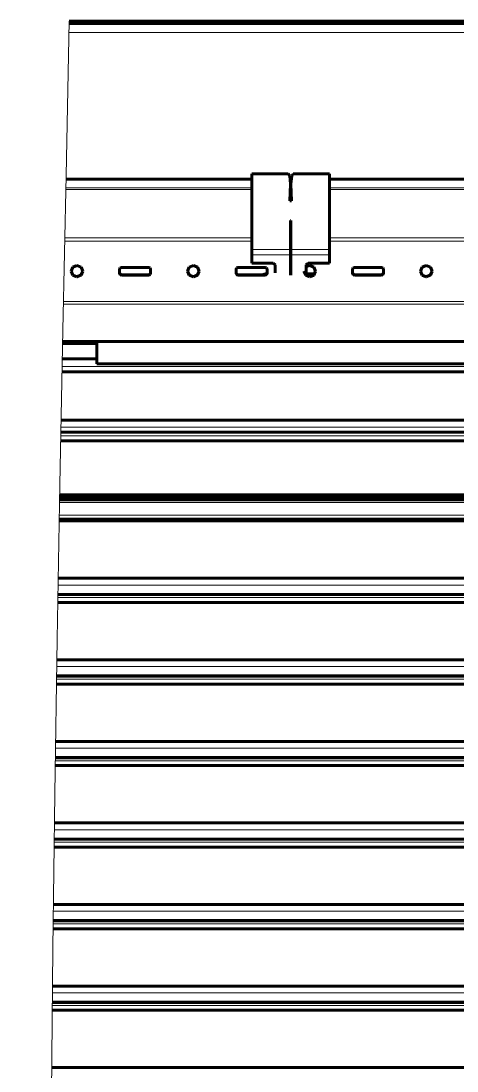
# Model space of a CAD drawing. Header units: millimetres. Extents: x 0 to 841, y 0 to 594.
# Drawn here: x 291.3 to 319.4, y 470.4 to 538 of the extents above; entities that cross this region are included whole.
import ezdxf

# ---------------------------------------------------------------- set-up
doc = ezdxf.new("R2010")
doc.units = ezdxf.units.MM
for name, pattern in [('K5LT_BASIC', [0]), ('K5LT_THIN', [0]), ('K5LT_THIN_INCLUDED_TO_HATCHING', [0])]:
    doc.linetypes.add(name, pattern=pattern)
doc.layers.add('Системный слой', color=7, linetype='Continuous')
doc.layers.add('Системный слой (1)', color=7, linetype='Continuous', true_color=0x909090)
pattern_1 = [(45, (0, 0), (-0.3535534, 0.3535534), [])]

# ---------------------------------------------------------------- blocks, each defined once
blk = doc.blocks.new('U179')
at = {"layer": 'Системный слой (1)', "color": 5, "linetype": 'K5LT_BASIC', "lineweight": 60, "true_color": 0x0000ff}
blk.add_line((461.722, 481.111), (293.39, 481.111), dxfattribs=at)
blk = doc.blocks.new('U180')
at = {"layer": 'Системный слой (1)', "color": 5, "linetype": 'K5LT_BASIC', "lineweight": 60, "true_color": 0x0000ff}
blk.add_line((461.722, 484.802), (293.437, 484.802), dxfattribs=at)
blk = doc.blocks.new('U181')
at = {"layer": 'Системный слой (1)', "color": 7, "linetype": 'K5LT_THIN', "lineweight": 18}
blk.add_line((461.722, 485.249), (293.443, 485.249), dxfattribs=at)
blk = doc.blocks.new('U182')
at = {"layer": 'Системный слой (1)', "color": 5, "linetype": 'K5LT_BASIC', "lineweight": 60, "true_color": 0x0000ff}
blk.add_line((461.722, 480.073), (293.377, 480.073), dxfattribs=at)
blk = doc.blocks.new('U183')
at = {"layer": 'Системный слой (1)', "color": 7, "linetype": 'K5LT_THIN', "lineweight": 18}
blk.add_line((461.722, 480.677), (293.384, 480.677), dxfattribs=at)
blk = doc.blocks.new('U184')
at = {"layer": 'Системный слой (1)', "color": 7, "linetype": 'K5LT_THIN', "lineweight": 18}
blk.add_line((461.722, 480.074), (293.377, 480.074), dxfattribs=at)
blk = doc.blocks.new('U185')
at = {"layer": 'Системный слой (1)', "color": 7, "linetype": 'K5LT_THIN', "lineweight": 18}
blk.add_line((461.722, 480.073), (293.377, 480.073), dxfattribs=at)
blk = doc.blocks.new('U186')
at = {"layer": 'Системный слой (1)', "color": 7, "linetype": 'K5LT_THIN', "lineweight": 18}
blk.add_line((461.722, 485.12), (293.441, 485.12), dxfattribs=at)
blk = doc.blocks.new('U343')
at = {"layer": 'Системный слой (1)', "color": 5, "linetype": 'K5LT_BASIC', "lineweight": 60, "true_color": 0x0000ff}
blk.add_line((461.722, 475.861), (293.33, 475.861), dxfattribs=at)
blk = doc.blocks.new('U344')
at = {"layer": 'Системный слой (1)', "color": 5, "linetype": 'K5LT_BASIC', "lineweight": 60, "true_color": 0x0000ff}
blk.add_line((461.722, 479.552), (293.37, 479.552), dxfattribs=at)
blk = doc.blocks.new('U345')
at = {"layer": 'Системный слой (1)', "color": 7, "linetype": 'K5LT_THIN', "lineweight": 18}
blk.add_line((461.722, 479.999), (293.376, 479.999), dxfattribs=at)
blk = doc.blocks.new('U346')
at = {"layer": 'Системный слой (1)', "color": 5, "linetype": 'K5LT_BASIC', "lineweight": 60, "true_color": 0x0000ff}
blk.add_line((461.722, 474.823), (293.32, 474.823), dxfattribs=at)
blk = doc.blocks.new('U347')
at = {"layer": 'Системный слой (1)', "color": 7, "linetype": 'K5LT_THIN', "lineweight": 18}
blk.add_line((461.722, 475.427), (293.326, 475.427), dxfattribs=at)
blk = doc.blocks.new('U348')
at = {"layer": 'Системный слой (1)', "color": 7, "linetype": 'K5LT_THIN', "lineweight": 18}
blk.add_line((461.722, 474.824), (293.32, 474.824), dxfattribs=at)
blk = doc.blocks.new('U349')
at = {"layer": 'Системный слой (1)', "color": 7, "linetype": 'K5LT_THIN', "lineweight": 18}
blk.add_line((461.722, 474.823), (293.32, 474.823), dxfattribs=at)
blk = doc.blocks.new('U350')
at = {"layer": 'Системный слой (1)', "color": 7, "linetype": 'K5LT_THIN', "lineweight": 18}
blk.add_line((461.722, 479.87), (293.374, 479.87), dxfattribs=at)
blk = doc.blocks.new('U359')
at = {"layer": 'Системный слой (1)', "color": 5, "linetype": 'K5LT_BASIC', "lineweight": 60, "true_color": 0x0000ff}
blk.add_line((461.722, 486.361), (293.457, 486.361), dxfattribs=at)
blk = doc.blocks.new('U360')
at = {"layer": 'Системный слой (1)', "color": 5, "linetype": 'K5LT_BASIC', "lineweight": 60, "true_color": 0x0000ff}
blk.add_line((461.722, 490.052), (293.508, 490.052), dxfattribs=at)
blk = doc.blocks.new('U361')
at = {"layer": 'Системный слой (1)', "color": 7, "linetype": 'K5LT_THIN', "lineweight": 18}
blk.add_line((461.722, 490.499), (293.515, 490.499), dxfattribs=at)
blk = doc.blocks.new('U362')
at = {"layer": 'Системный слой (1)', "color": 5, "linetype": 'K5LT_BASIC', "lineweight": 60, "true_color": 0x0000ff}
blk.add_line((461.722, 485.323), (293.444, 485.323), dxfattribs=at)
blk = doc.blocks.new('U363')
at = {"layer": 'Системный слой (1)', "color": 7, "linetype": 'K5LT_THIN', "lineweight": 18}
blk.add_line((461.722, 485.927), (293.451, 485.927), dxfattribs=at)
blk = doc.blocks.new('U364')
at = {"layer": 'Системный слой (1)', "color": 7, "linetype": 'K5LT_THIN', "lineweight": 18}
blk.add_line((461.722, 485.324), (293.444, 485.324), dxfattribs=at)
blk = doc.blocks.new('U365')
at = {"layer": 'Системный слой (1)', "color": 7, "linetype": 'K5LT_THIN', "lineweight": 18}
blk.add_line((461.722, 485.323), (293.444, 485.323), dxfattribs=at)
blk = doc.blocks.new('U366')
at = {"layer": 'Системный слой (1)', "color": 7, "linetype": 'K5LT_THIN', "lineweight": 18}
blk.add_line((461.722, 490.37), (293.513, 490.37), dxfattribs=at)
blk = doc.blocks.new('U423')
at = {"layer": 'Системный слой (1)', "color": 5, "linetype": 'K5LT_BASIC', "lineweight": 60, "true_color": 0x0000ff}
blk.add_line((461.722, 470.611), (293.279, 470.611), dxfattribs=at)
blk = doc.blocks.new('U424')
at = {"layer": 'Системный слой (1)', "color": 5, "linetype": 'K5LT_BASIC', "lineweight": 60, "true_color": 0x0000ff}
blk.add_line((461.722, 474.302), (293.315, 474.302), dxfattribs=at)
blk = doc.blocks.new('U425')
at = {"layer": 'Системный слой (1)', "color": 7, "linetype": 'K5LT_THIN', "lineweight": 18}
blk.add_line((461.722, 474.749), (293.319, 474.749), dxfattribs=at)
blk = doc.blocks.new('U430')
at = {"layer": 'Системный слой (1)', "color": 7, "linetype": 'K5LT_THIN', "lineweight": 18}
blk.add_line((461.722, 474.62), (293.318, 474.62), dxfattribs=at)
blk = doc.blocks.new('U449')
at = {"layer": 'Системный слой (1)', "color": 5, "linetype": 'K5LT_BASIC', "lineweight": 60, "true_color": 0x0000ff}
blk.add_line((461.722, 491.611), (293.532, 491.611), dxfattribs=at)
blk = doc.blocks.new('U452')
at = {"layer": 'Системный слой (1)', "color": 5, "linetype": 'K5LT_BASIC', "lineweight": 60, "true_color": 0x0000ff}
blk.add_line((461.722, 490.573), (293.516, 490.573), dxfattribs=at)
blk = doc.blocks.new('U453')
at = {"layer": 'Системный слой (1)', "color": 7, "linetype": 'K5LT_THIN', "lineweight": 18}
blk.add_line((461.722, 491.177), (293.526, 491.177), dxfattribs=at)
blk = doc.blocks.new('U454')
at = {"layer": 'Системный слой (1)', "color": 7, "linetype": 'K5LT_THIN', "lineweight": 18}
blk.add_line((461.722, 490.574), (293.516, 490.574), dxfattribs=at)
blk = doc.blocks.new('U455')
at = {"layer": 'Системный слой (1)', "color": 7, "linetype": 'K5LT_THIN', "lineweight": 18}
blk.add_line((461.722, 490.573), (293.516, 490.573), dxfattribs=at)
blk = doc.blocks.new('U550')
at = {"layer": 'Системный слой (1)', "color": 5, "linetype": 'K5LT_BASIC', "lineweight": 60, "true_color": 0x0000ff}
for p, q in [((308.504, 528.15), (306.172, 528.15)), ((311.172, 528.15), (308.832, 528.15))]:
    blk.add_line(p, q, dxfattribs=at)
blk = doc.blocks.new('U551')
at = {"layer": 'Системный слой (1)', "color": 5, "linetype": 'K5LT_BASIC', "lineweight": 60, "true_color": 0x0000ff}
for p, q in [((308.603, 528.022), (308.504, 528.15)), ((308.656, 527.476), (308.603, 528.022)), ((308.608, 526.403), (308.656, 527.476))]:
    blk.add_line(p, q, dxfattribs=at)
blk = doc.blocks.new('U552')
at = {"layer": 'Системный слой (1)', "color": 5, "linetype": 'K5LT_BASIC', "lineweight": 60, "true_color": 0x0000ff}
for p, q in [((308.675, 527.475), (308.73, 528.022)), ((308.73, 528.022), (308.832, 528.15)), ((308.725, 526.403), (308.675, 527.475))]:
    blk.add_line(p, q, dxfattribs=at)
blk = doc.blocks.new('U553')
at = {"layer": 'Системный слой (1)', "color": 7, "linetype": 'K5LT_THIN', "lineweight": 18}
blk.add_line((427.736, 537.235), (294.39, 537.235), dxfattribs=at)
blk = doc.blocks.new('U554')
at = {"layer": 'Системный слой (1)', "color": 5, "linetype": 'K5LT_BASIC', "lineweight": 60, "true_color": 0x0000ff}
blk.add_line((294.405, 537.985), (427.736, 537.985), dxfattribs=at)
blk = doc.blocks.new('U555')
at = {"layer": 'Системный слой (1)', "color": 5, "linetype": 'K5LT_BASIC', "lineweight": 60, "true_color": 0x0000ff}
blk.add_line((427.736, 537.823), (294.402, 537.823), dxfattribs=at)
blk = doc.blocks.new('U556')
at = {"layer": 'Системный слой (1)', "color": 5, "linetype": 'K5LT_BASIC', "lineweight": 60, "true_color": 0x0000ff}
blk.add_line((427.736, 512.296), (293.886, 512.296), dxfattribs=at)
blk = doc.blocks.new('U557')
at = {"layer": 'Системный слой (1)', "color": 5, "linetype": 'K5LT_BASIC', "lineweight": 60, "true_color": 0x0000ff}
blk.add_line((427.736, 515.407), (293.945, 515.407), dxfattribs=at)
blk = doc.blocks.new('U558')
at = {"layer": 'Системный слой (1)', "color": 7, "linetype": 'K5LT_THIN', "lineweight": 18}
blk.add_line((296.172, 517.188), (293.979, 517.188), dxfattribs=at)
blk = doc.blocks.new('U559')
at = {"layer": 'Системный слой (1)', "color": 7, "linetype": 'K5LT_THIN', "lineweight": 18}
blk.add_line((296.172, 516.164), (293.96, 516.164), dxfattribs=at)
blk = doc.blocks.new('U560')
at = {"layer": 'Системный слой (1)', "color": 5, "linetype": 'K5LT_BASIC', "lineweight": 60, "true_color": 0x0000ff}
blk.add_line((296.172, 516.242), (293.961, 516.242), dxfattribs=at)
blk = doc.blocks.new('U561')
at = {"layer": 'Системный слой (1)', "color": 7, "linetype": 'K5LT_THIN', "lineweight": 18}
blk.add_line((427.736, 511.834), (293.877, 511.834), dxfattribs=at)
blk = doc.blocks.new('U562')
at = {"layer": 'Системный слой (1)', "color": 5, "linetype": 'K5LT_BASIC', "lineweight": 60, "true_color": 0x0000ff}
blk.add_line((296.172, 517.291), (293.981, 517.291), dxfattribs=at)
blk = doc.blocks.new('U563')
at = {"layer": 'Системный слой (1)', "color": 5, "linetype": 'K5LT_BASIC', "lineweight": 60, "true_color": 0x0000ff}
blk.add_line((427.736, 511.52), (293.871, 511.52), dxfattribs=at)
blk = doc.blocks.new('U564')
at = {"layer": 'Системный слой (1)', "color": 7, "linetype": 'K5LT_THIN', "lineweight": 18}
blk.add_line((427.736, 515.738), (293.952, 515.738), dxfattribs=at)
blk = doc.blocks.new('U565')
at = {"layer": 'Системный слой (1)', "color": 7, "linetype": 'K5LT_THIN', "lineweight": 18}
blk.add_line((296.172, 517.151), (293.979, 517.151), dxfattribs=at)
blk = doc.blocks.new('U567')
at = {"layer": 'Системный слой (1)', "color": 7, "linetype": 'K5LT_THIN', "lineweight": 18}
for p, q in [((294.193, 527.797), (306.172, 527.797)), ((308.641, 527.797), (308.691, 527.797)), ((311.172, 527.797), (405.547, 527.797))]:
    blk.add_line(p, q, dxfattribs=at)
blk = doc.blocks.new('U568')
at = {"layer": 'Системный слой (1)', "color": 5, "linetype": 'K5LT_BASIC', "lineweight": 60, "true_color": 0x0000ff}
blk.add_line((293.982, 517.346), (405.547, 517.346), dxfattribs=at)
blk = doc.blocks.new('U569')
at = {"layer": 'Системный слой (1)', "color": 7, "linetype": 'K5LT_THIN', "lineweight": 18}
blk.add_line((293.984, 517.402), (405.547, 517.402), dxfattribs=at)
blk = doc.blocks.new('U570')
at = {"layer": 'Системный слой (1)', "color": 7, "linetype": 'K5LT_THIN', "lineweight": 18}
for p, q in [((294.18, 527.145), (306.172, 527.145)), ((308.652, 527.145), (308.68, 527.145)), ((311.172, 527.145), (405.547, 527.145))]:
    blk.add_line(p, q, dxfattribs=at)
blk = doc.blocks.new('U571')
at = {"layer": 'Системный слой (1)', "color": 5, "linetype": 'K5LT_BASIC', "lineweight": 60, "true_color": 0x0000ff}
for p, q in [((294.193, 527.799), (306.172, 527.799)), ((308.641, 527.799), (308.691, 527.799)), ((311.172, 527.799), (405.547, 527.799))]:
    blk.add_line(p, q, dxfattribs=at)
blk = doc.blocks.new('U572')
at = {"layer": 'Системный слой (1)', "color": 7, "linetype": 'K5LT_THIN', "lineweight": 18}
blk.add_line((294.034, 519.939), (405.547, 519.939), dxfattribs=at)
blk = doc.blocks.new('U573')
at = {"layer": 'Системный слой (1)', "color": 7, "linetype": 'K5LT_THIN', "lineweight": 18}
for p, q in [((294.113, 523.815), (306.172, 523.815)), ((308.659, 523.815), (308.672, 523.815)), ((311.172, 523.815), (405.547, 523.815))]:
    blk.add_line(p, q, dxfattribs=at)
blk = doc.blocks.new('U574')
at = {"layer": 'Системный слой (1)', "color": 7, "linetype": 'K5LT_THIN', "lineweight": 18}
blk.add_line((294.03, 519.758), (405.547, 519.758), dxfattribs=at)
blk = doc.blocks.new('U575')
at = {"layer": 'Системный слой (1)', "color": 7, "linetype": 'K5LT_THIN', "lineweight": 18}
for p, q in [((294.117, 524.019), (306.172, 524.019)), ((308.659, 524.019), (308.672, 524.019)), ((311.172, 524.019), (405.547, 524.019))]:
    blk.add_line(p, q, dxfattribs=at)
blk = doc.blocks.new('U576')
at = {"layer": 'Системный слой (1)', "color": 7, "linetype": 'K5LT_THIN', "lineweight": 18}
for p, q in [((294.182, 527.252), (306.172, 527.252)), ((308.655, 527.252), (308.677, 527.252)), ((311.172, 527.252), (405.547, 527.252))]:
    blk.add_line(p, q, dxfattribs=at)
blk = doc.blocks.new('U582')
at = {"layer": 'Системный слой (1)', "color": 5, "linetype": 'K5LT_BASIC', "lineweight": 60, "true_color": 0x0000ff}
for p, q in [((305.183, 522.088), (305.147, 522.001)), ((305.272, 522.125), (305.183, 522.088))]:
    blk.add_line(p, q, dxfattribs=at)
blk = doc.blocks.new('U584')
at = {"layer": 'Системный слой (1)', "color": 5, "linetype": 'K5LT_BASIC', "lineweight": 60, "true_color": 0x0000ff}
for p, q in [((305.147, 521.753), (305.183, 521.666)), ((305.183, 521.666), (305.272, 521.629))]:
    blk.add_line(p, q, dxfattribs=at)
blk = doc.blocks.new('U588')
at = {"layer": 'Системный слой (1)', "color": 5, "linetype": 'K5LT_BASIC', "lineweight": 60, "true_color": 0x0000ff}
for p, q in [((314.522, 521.65), (314.61, 521.687)), ((314.61, 521.687), (314.647, 521.774))]:
    blk.add_line(p, q, dxfattribs=at)
blk = doc.blocks.new('U592')
at = {"layer": 'Системный слой (1)', "color": 5, "linetype": 'K5LT_BASIC', "lineweight": 60, "true_color": 0x0000ff}
for p, q in [((307.022, 521.65), (307.11, 521.687)), ((307.11, 521.687), (307.147, 521.774))]:
    blk.add_line(p, q, dxfattribs=at)
blk = doc.blocks.new('U593')
at = {"layer": 'Системный слой (1)', "color": 5, "linetype": 'K5LT_BASIC', "lineweight": 60, "true_color": 0x0000ff}
for p, q in [((302.022, 521.887), (302.139, 521.628)), ((302.662, 521.635), (302.772, 521.887)), ((302.139, 521.628), (302.397, 521.527)), ((302.397, 521.527), (302.662, 521.635))]:
    blk.add_line(p, q, dxfattribs=at)
blk = doc.blocks.new('U598')
at = {"layer": 'Системный слой (1)', "color": 5, "linetype": 'K5LT_BASIC', "lineweight": 60, "true_color": 0x0000ff}
for p, q in [((317.132, 522.14), (317.022, 521.877)), ((317.022, 521.877), (317.132, 521.614)), ((317.397, 522.248), (317.132, 522.14)), ((317.662, 522.14), (317.397, 522.248)), ((317.772, 521.877), (317.662, 522.14)), ((317.662, 521.614), (317.772, 521.877)), ((317.132, 521.614), (317.397, 521.506)), ((317.397, 521.506), (317.662, 521.614))]:
    blk.add_line(p, q, dxfattribs=at)
blk = doc.blocks.new('U601')
at = {"layer": 'Системный слой (1)', "color": 5, "linetype": 'K5LT_BASIC', "lineweight": 60, "true_color": 0x0000ff}
for p, q in [((307.11, 522.088), (307.022, 522.125)), ((307.147, 522.001), (307.11, 522.088))]:
    blk.add_line(p, q, dxfattribs=at)
blk = doc.blocks.new('U605')
at = {"layer": 'Системный слой (1)', "color": 5, "linetype": 'K5LT_BASIC', "lineweight": 60, "true_color": 0x0000ff}
for p, q in [((299.61, 522.088), (299.522, 522.125)), ((299.647, 522.001), (299.61, 522.088))]:
    blk.add_line(p, q, dxfattribs=at)
blk = doc.blocks.new('U625')
at = {"layer": 'Системный слой (1)', "color": 5, "linetype": 'K5LT_BASIC', "lineweight": 60, "true_color": 0x0000ff}
for p, q in [((302.132, 522.14), (302.022, 521.877)), ((302.022, 521.877), (302.132, 521.614)), ((302.397, 522.248), (302.132, 522.14)), ((302.662, 522.14), (302.397, 522.248)), ((302.772, 521.877), (302.662, 522.14)), ((302.662, 521.614), (302.772, 521.877)), ((302.132, 521.614), (302.397, 521.506)), ((302.397, 521.506), (302.662, 521.614))]:
    blk.add_line(p, q, dxfattribs=at)
blk = doc.blocks.new('U631')
at = {"layer": 'Системный слой (1)', "color": 5, "linetype": 'K5LT_BASIC', "lineweight": 60, "true_color": 0x0000ff}
for p, q in [((305.147, 521.774), (305.183, 521.687)), ((305.183, 521.687), (305.272, 521.65))]:
    blk.add_line(p, q, dxfattribs=at)
blk = doc.blocks.new('U635')
at = {"layer": 'Системный слой (1)', "color": 5, "linetype": 'K5LT_BASIC', "lineweight": 60, "true_color": 0x0000ff}
for p, q in [((299.522, 521.65), (299.61, 521.687)), ((299.61, 521.687), (299.647, 521.774))]:
    blk.add_line(p, q, dxfattribs=at)
blk = doc.blocks.new('U641')
at = {"layer": 'Системный слой (1)', "color": 5, "linetype": 'K5LT_BASIC', "lineweight": 60, "true_color": 0x0000ff}
for p, q in [((314.61, 522.088), (314.522, 522.125)), ((314.647, 522.001), (314.61, 522.088))]:
    blk.add_line(p, q, dxfattribs=at)
blk = doc.blocks.new('U645')
at = {"layer": 'Системный слой (1)', "color": 5, "linetype": 'K5LT_BASIC', "lineweight": 60, "true_color": 0x0000ff}
for p, q in [((312.647, 521.774), (312.683, 521.687)), ((312.683, 521.687), (312.772, 521.65))]:
    blk.add_line(p, q, dxfattribs=at)
blk = doc.blocks.new('U659')
at = {"layer": 'Системный слой (1)', "color": 5, "linetype": 'K5LT_BASIC', "lineweight": 60, "true_color": 0x0000ff}
for p, q in [((309.522, 521.887), (309.522, 521.877)), ((309.522, 521.877), (309.632, 521.614)), ((309.897, 522.248), (309.672, 522.174)), ((310.162, 522.14), (309.897, 522.248)), ((310.272, 521.877), (310.162, 522.14)), ((310.162, 521.614), (310.272, 521.877)), ((309.632, 521.614), (309.897, 521.506)), ((309.897, 521.506), (310.162, 521.614))]:
    blk.add_line(p, q, dxfattribs=at)
blk = doc.blocks.new('U663')
at = {"layer": 'Системный слой (1)', "color": 5, "linetype": 'K5LT_BASIC', "lineweight": 60, "true_color": 0x0000ff}
for p, q in [((297.647, 521.774), (297.683, 521.687)), ((297.683, 521.687), (297.772, 521.65))]:
    blk.add_line(p, q, dxfattribs=at)
blk = doc.blocks.new('U666')
at = {"layer": 'Системный слой (1)', "color": 5, "linetype": 'K5LT_BASIC', "lineweight": 60, "true_color": 0x0000ff}
for p, q in [((294.522, 521.887), (294.639, 521.628)), ((295.162, 521.635), (295.272, 521.887)), ((294.639, 521.628), (294.897, 521.527)), ((294.897, 521.527), (295.162, 521.635))]:
    blk.add_line(p, q, dxfattribs=at)
blk = doc.blocks.new('U668')
at = {"layer": 'Системный слой (1)', "color": 5, "linetype": 'K5LT_BASIC', "lineweight": 60, "true_color": 0x0000ff}
for p, q in [((297.647, 521.753), (297.683, 521.666)), ((297.683, 521.666), (297.772, 521.629))]:
    blk.add_line(p, q, dxfattribs=at)
blk = doc.blocks.new('U683')
at = {"layer": 'Системный слой (1)', "color": 5, "linetype": 'K5LT_BASIC', "lineweight": 60, "true_color": 0x0000ff}
for p, q in [((297.683, 522.088), (297.647, 522.001)), ((297.772, 522.125), (297.683, 522.088))]:
    blk.add_line(p, q, dxfattribs=at)
blk = doc.blocks.new('U689')
at = {"layer": 'Системный слой (1)', "color": 5, "linetype": 'K5LT_BASIC', "lineweight": 60, "true_color": 0x0000ff}
for p, q in [((294.632, 522.14), (294.522, 521.877)), ((294.522, 521.877), (294.632, 521.614)), ((294.897, 522.248), (294.632, 522.14)), ((295.162, 522.14), (294.897, 522.248)), ((295.272, 521.877), (295.162, 522.14)), ((295.162, 521.614), (295.272, 521.877)), ((294.632, 521.614), (294.897, 521.506)), ((294.897, 521.506), (295.162, 521.614))]:
    blk.add_line(p, q, dxfattribs=at)
blk = doc.blocks.new('U698')
at = {"layer": 'Системный слой (1)', "color": 5, "linetype": 'K5LT_BASIC', "lineweight": 60, "true_color": 0x0000ff}
for p, q in [((314.522, 521.629), (314.61, 521.666)), ((314.61, 521.666), (314.647, 521.753))]:
    blk.add_line(p, q, dxfattribs=at)
blk = doc.blocks.new('U700')
at = {"layer": 'Системный слой (1)', "color": 5, "linetype": 'K5LT_BASIC', "lineweight": 60, "true_color": 0x0000ff}
for p, q in [((299.522, 521.629), (299.61, 521.666)), ((299.61, 521.666), (299.647, 521.753))]:
    blk.add_line(p, q, dxfattribs=at)
blk = doc.blocks.new('U733')
at = {"layer": 'Системный слой (1)', "color": 5, "linetype": 'K5LT_BASIC', "lineweight": 60, "true_color": 0x0000ff}
for p, q in [((307.022, 521.629), (307.11, 521.666)), ((307.11, 521.666), (307.147, 521.753))]:
    blk.add_line(p, q, dxfattribs=at)
blk = doc.blocks.new('U739')
at = {"layer": 'Системный слой (1)', "color": 5, "linetype": 'K5LT_BASIC', "lineweight": 60, "true_color": 0x0000ff}
for p, q in [((317.022, 521.887), (317.139, 521.628)), ((317.662, 521.635), (317.772, 521.887)), ((317.139, 521.628), (317.397, 521.527)), ((317.397, 521.527), (317.662, 521.635))]:
    blk.add_line(p, q, dxfattribs=at)
blk = doc.blocks.new('U754')
at = {"layer": 'Системный слой (1)', "color": 5, "linetype": 'K5LT_BASIC', "lineweight": 60, "true_color": 0x0000ff}
for p, q in [((312.683, 522.088), (312.647, 522.001)), ((312.772, 522.125), (312.683, 522.088))]:
    blk.add_line(p, q, dxfattribs=at)
blk = doc.blocks.new('U765')
at = {"layer": 'Системный слой (1)', "color": 5, "linetype": 'K5LT_BASIC', "lineweight": 60, "true_color": 0x0000ff}
for p, q in [((310.162, 521.635), (310.272, 521.887)), ((309.654, 521.615), (309.897, 521.527)), ((309.897, 521.527), (310.162, 521.635))]:
    blk.add_line(p, q, dxfattribs=at)
blk = doc.blocks.new('U796')
at = {"layer": 'Системный слой (1)', "color": 5, "linetype": 'K5LT_BASIC', "lineweight": 60, "true_color": 0x0000ff}
for p, q in [((312.647, 521.753), (312.683, 521.666)), ((312.683, 521.666), (312.772, 521.629))]:
    blk.add_line(p, q, dxfattribs=at)
blk = doc.blocks.new('U832')
at = {"layer": 'Системный слой (1)', "color": 7, "linetype": 'K5LT_THIN', "lineweight": 18}
blk.add_line((427.736, 506.178), (293.772, 506.178), dxfattribs=at)
blk = doc.blocks.new('U833')
at = {"layer": 'Системный слой (1)', "color": 7, "linetype": 'K5LT_THIN', "lineweight": 18}
blk.add_line((427.736, 506.988), (293.786, 506.988), dxfattribs=at)
blk = doc.blocks.new('U834')
at = {"layer": 'Системный слой (1)', "color": 5, "linetype": 'K5LT_BASIC', "lineweight": 60, "true_color": 0x0000ff}
blk.add_line((427.736, 505.91), (293.768, 505.91), dxfattribs=at)
blk = doc.blocks.new('U835')
at = {"layer": 'Системный слой (1)', "color": 5, "linetype": 'K5LT_BASIC', "lineweight": 60, "true_color": 0x0000ff}
blk.add_line((427.736, 507.485), (293.795, 507.485), dxfattribs=at)
blk = doc.blocks.new('U836')
at = {"layer": 'Системный слой (1)', "color": 5, "linetype": 'K5LT_BASIC', "lineweight": 60, "true_color": 0x0000ff}
blk.add_line((427.736, 507.16), (293.789, 507.16), dxfattribs=at)
blk = doc.blocks.new('U837')
at = {"layer": 'Системный слой (1)', "color": 5, "linetype": 'K5LT_BASIC', "lineweight": 60, "true_color": 0x0000ff}
blk.add_line((293.792, 507.323), (427.736, 507.323), dxfattribs=at)
blk = doc.blocks.new('U838')
at = {"layer": 'Системный слой (1)', "color": 5, "linetype": 'K5LT_BASIC', "lineweight": 60, "true_color": 0x0000ff}
blk.add_line((427.736, 496.861), (293.613, 496.861), dxfattribs=at)
blk = doc.blocks.new('U839')
at = {"layer": 'Системный слой (1)', "color": 5, "linetype": 'K5LT_BASIC', "lineweight": 60, "true_color": 0x0000ff}
blk.add_line((427.736, 500.552), (293.674, 500.552), dxfattribs=at)
blk = doc.blocks.new('U840')
at = {"layer": 'Системный слой (1)', "color": 7, "linetype": 'K5LT_THIN', "lineweight": 18}
blk.add_line((427.736, 500.999), (293.682, 500.999), dxfattribs=at)
blk = doc.blocks.new('U841')
at = {"layer": 'Системный слой (1)', "color": 5, "linetype": 'K5LT_BASIC', "lineweight": 60, "true_color": 0x0000ff}
blk.add_line((427.736, 495.823), (293.597, 495.823), dxfattribs=at)
blk = doc.blocks.new('U842')
at = {"layer": 'Системный слой (1)', "color": 7, "linetype": 'K5LT_THIN', "lineweight": 18}
blk.add_line((427.736, 496.427), (293.606, 496.427), dxfattribs=at)
blk = doc.blocks.new('U843')
at = {"layer": 'Системный слой (1)', "color": 7, "linetype": 'K5LT_THIN', "lineweight": 18}
blk.add_line((427.736, 495.824), (293.597, 495.824), dxfattribs=at)
blk = doc.blocks.new('U844')
at = {"layer": 'Системный слой (1)', "color": 7, "linetype": 'K5LT_THIN', "lineweight": 18}
blk.add_line((427.736, 495.823), (293.597, 495.823), dxfattribs=at)
blk = doc.blocks.new('U845')
at = {"layer": 'Системный слой (1)', "color": 7, "linetype": 'K5LT_THIN', "lineweight": 18}
blk.add_line((427.736, 500.87), (293.68, 500.87), dxfattribs=at)
blk = doc.blocks.new('U850')
at = {"layer": 'Системный слой (1)', "color": 5, "linetype": 'K5LT_BASIC', "lineweight": 60, "true_color": 0x0000ff}
blk.add_line((427.736, 495.302), (293.589, 495.302), dxfattribs=at)
blk = doc.blocks.new('U851')
at = {"layer": 'Системный слой (1)', "color": 7, "linetype": 'K5LT_THIN', "lineweight": 18}
blk.add_line((427.736, 495.749), (293.596, 495.749), dxfattribs=at)
blk = doc.blocks.new('U852')
at = {"layer": 'Системный слой (1)', "color": 7, "linetype": 'K5LT_THIN', "lineweight": 18}
blk.add_line((427.736, 495.62), (293.594, 495.62), dxfattribs=at)
blk = doc.blocks.new('U853')
at = {"layer": 'Системный слой (1)', "color": 5, "linetype": 'K5LT_BASIC', "lineweight": 60, "true_color": 0x0000ff}
blk.add_line((427.736, 502.111), (293.701, 502.111), dxfattribs=at)
blk = doc.blocks.new('U854')
at = {"layer": 'Системный слой (1)', "color": 5, "linetype": 'K5LT_BASIC', "lineweight": 60, "true_color": 0x0000ff}
blk.add_line((427.736, 505.802), (293.766, 505.802), dxfattribs=at)
blk = doc.blocks.new('U855')
at = {"layer": 'Системный слой (1)', "color": 5, "linetype": 'K5LT_BASIC', "lineweight": 60, "true_color": 0x0000ff}
blk.add_line((427.736, 501.073), (293.683, 501.073), dxfattribs=at)
blk = doc.blocks.new('U856')
at = {"layer": 'Системный слой (1)', "color": 7, "linetype": 'K5LT_THIN', "lineweight": 18}
blk.add_line((427.736, 501.677), (293.694, 501.677), dxfattribs=at)
blk = doc.blocks.new('U857')
at = {"layer": 'Системный слой (1)', "color": 7, "linetype": 'K5LT_THIN', "lineweight": 18}
blk.add_line((427.736, 501.074), (293.683, 501.074), dxfattribs=at)
blk = doc.blocks.new('U858')
at = {"layer": 'Системный слой (1)', "color": 7, "linetype": 'K5LT_THIN', "lineweight": 18}
blk.add_line((427.736, 501.073), (293.683, 501.073), dxfattribs=at)
blk = doc.blocks.new('U863')
at = {"layer": 'Системный слой (1)', "color": 5, "linetype": 'K5LT_BASIC', "lineweight": 60, "true_color": 0x0000ff}
blk.add_line((427.736, 510.949), (293.86, 510.949), dxfattribs=at)
blk = doc.blocks.new('U864')
at = {"layer": 'Системный слой (1)', "color": 7, "linetype": 'K5LT_THIN', "lineweight": 18}
blk.add_line((427.736, 511.503), (293.871, 511.503), dxfattribs=at)
blk = doc.blocks.new('U865')
at = {"layer": 'Системный слой (1)', "color": 7, "linetype": 'K5LT_THIN', "lineweight": 18}
blk.add_line((427.736, 511.282), (293.867, 511.282), dxfattribs=at)
blk = doc.blocks.new('U889')
at = {"layer": 'Системный слой', "color": 7, "linetype": 'K5LT_THIN_INCLUDED_TO_HATCHING', "lineweight": 18}
for p, q in [((294.405, 537.985), (294.198, 528.036)), ((294.198, 528.036), (293.997, 518.087)), ((293.997, 518.087), (293.806, 508.138)), ((293.806, 508.138), (293.633, 498.188)), ((293.633, 498.188), (293.481, 488.239)), ((293.481, 488.239), (293.354, 478.29)), ((293.354, 478.29), (293.256, 468.34))]:
    blk.add_line(p, q, dxfattribs=at)

msp = doc.modelspace()

# ---------------------------------------------------------------- hatches: boundary and pattern name
at = {"layer": 'Системный слой (1)'}
h = msp.add_hatch(dxfattribs=at)
h.set_pattern_fill('Металл', angle=45, style=0, pattern_type=0)
h.set_pattern_definition(pattern_1)
h.paths.add_polyline_path([(427.7362, 537.8229), (427.7362, 537.9854), (294.4052, 537.9854), (294.4018, 537.8229)])
h.paths.add_polyline_path([(177.0423, 537.9854), (289.4052, 537.9854), (289.4018, 537.8229), (177.0423, 537.8229)])
h = msp.add_hatch(dxfattribs=at)
h.set_pattern_fill('Металл', angle=45, style=0, pattern_type=0)
h.set_pattern_definition(pattern_1)
h.paths.add_polyline_path([(427.7362, 507.1604), (427.7362, 507.3229), (293.7922, 507.3229), (293.7894, 507.1604)])
h.paths.add_polyline_path([(177.0423, 507.3229), (288.7922, 507.3229), (288.7894, 507.1604), (177.0423, 507.1604)])

# ---------------------------------------------------------------- linework, layer by layer
at = {"layer": 'Системный слой (1)', "color": 5, "linetype": 'K5LT_BASIC', "lineweight": 60, "true_color": 0x0000ff}
for p, q in [((306.1719, 523.2666), (306.1719, 528.1505)), ((306.1719, 527.7993), (306.1719, 528.0079)), ((311.1719, 523.2666), (311.1719, 528.1505)), ((308.7247, 526.4029), (308.6078, 526.4029)), ((308.6719, 525.1416), (308.6594, 525.1416)), ((308.6594, 523.2666), (308.6594, 525.1416)), ((308.6719, 525.0516), (308.6594, 525.0516)), ((308.6719, 523.2666), (308.6719, 525.1416)), ((306.1719, 522.9369), (306.1719, 523.2666)), ((308.6594, 522.9369), (308.6594, 523.2666)), ((308.6719, 522.9369), (308.6719, 523.2666)), ((311.1719, 522.9369), (311.1719, 523.2666)), ((306.1719, 522.3991), (306.1719, 522.9369)), ((308.6594, 521.6151), (308.6594, 522.9369)), ((308.6719, 521.6151), (308.6719, 522.9369)), ((311.1719, 522.3991), (311.1719, 522.9369)), ((297.6469, 522.0008), (297.6469, 521.7532)), ((299.5219, 522.1246), (297.7719, 522.1246)), ((299.6469, 521.7532), (299.6469, 522.0008)), ((305.1469, 522.0008), (305.1469, 521.7532)), ((307.0219, 522.1246), (305.2719, 522.1246)), ((307.5469, 522.3991), (306.1719, 522.3991)), ((307.1469, 521.7532), (307.1469, 522.0008)), ((307.6719, 522.2823), (307.5469, 522.3991)), ((307.6719, 521.784), (307.6719, 522.2823)), ((309.7969, 522.3991), (309.6719, 522.2823)), ((309.6719, 521.6871), (309.6719, 522.2823)), ((311.1719, 522.3991), (309.7969, 522.3991)), ((312.6469, 522.0008), (312.6469, 521.7532)), ((314.5219, 522.1246), (312.7719, 522.1246)), ((314.6469, 521.7532), (314.6469, 522.0008)), ((299.5219, 521.6503), (297.7719, 521.6503)), ((297.7719, 521.6294), (299.5219, 521.6294)), ((307.0219, 521.6503), (305.2719, 521.6503)), ((305.2719, 521.6294), (307.0219, 521.6294)), ((306.8178, 521.6503), (307.0469, 521.7012)), ((307.1229, 521.7012), (307.0469, 521.7012)), ((309.6719, 521.784), (309.7108, 521.7236)), ((309.6719, 521.6871), (309.7343, 521.6151)), ((309.7108, 521.7236), (309.7969, 521.7012)), ((309.7343, 521.6151), (309.7969, 521.6042)), ((310.215, 521.7012), (309.7969, 521.7012)), ((309.7969, 521.6042), (310.1264, 521.6042)), ((314.5219, 521.6503), (312.7719, 521.6503)), ((312.7719, 521.6294), (314.5219, 521.6294)), ((296.1719, 517.3465), (296.1719, 515.908)), ((296.1719, 515.908), (321.1719, 515.908))]:
    msp.add_line(p, q, dxfattribs=at)
at = {"layer": 'Системный слой (1)', "color": 7, "linetype": 'K5LT_THIN', "lineweight": 18}
for p, q in [((308.6594, 523.2666), (306.1719, 523.2666)), ((311.1719, 523.2666), (308.6719, 523.2666)), ((308.6594, 522.9369), (306.1719, 522.9369)), ((311.1719, 522.9369), (308.6719, 522.9369)), ((297.7719, 521.6503), (297.7719, 521.6294)), ((299.5219, 521.6503), (299.5219, 521.6294)), ((305.2719, 521.6503), (305.2719, 521.6294)), ((307.0219, 521.6503), (307.0219, 521.6294)), ((307.0469, 521.7012), (307.0469, 521.6528)), ((309.7343, 521.6151), (309.6538, 521.6151)), ((309.7969, 521.7012), (309.7969, 521.6042)), ((312.7719, 521.6503), (312.7719, 521.6294)), ((314.5219, 521.6503), (314.5219, 521.6294))]:
    msp.add_line(p, q, dxfattribs=at)

# ---------------------------------------------------------------- block references
at = {"layer": 'Системный слой (1)'}
for name in ['U554', 'U555', 'U889', 'U553', 'U550', 'U551', 'U552', 'U571', 'U567', 'U576', 'U570', 'U575', 'U573', 'U689', 'U666', 'U683', 'U605', 'U625', 'U593', 'U582', 'U601', 'U659', 'U765', 'U754', 'U641', 'U598', 'U739', 'U663', 'U668', 'U635', 'U700', 'U631', 'U584', 'U592', 'U733', 'U645', 'U796', 'U588', 'U698', 'U572', 'U574', 'U569', 'U568', 'U562', 'U558', 'U565', 'U560', 'U559', 'U564', 'U557', 'U556', 'U561', 'U563', 'U864', 'U865', 'U863', 'U835', 'U837', 'U836', 'U833', 'U832', 'U834', 'U854', 'U853', 'U856', 'U857', 'U858', 'U855', 'U840', 'U845', 'U839', 'U838', 'U842', 'U843', 'U844', 'U841', 'U851', 'U852', 'U850', 'U449', 'U453', 'U454', 'U455', 'U452', 'U361', 'U366', 'U360', 'U359', 'U363', 'U364', 'U365', 'U362', 'U181', 'U186', 'U180', 'U179', 'U183', 'U184', 'U185', 'U182', 'U345', 'U350', 'U344', 'U343', 'U347', 'U348', 'U349', 'U346', 'U425', 'U430', 'U424', 'U423']:
    msp.add_blockref(name, (0, 0), dxfattribs=at)

doc.saveas('drawing.dxf')
